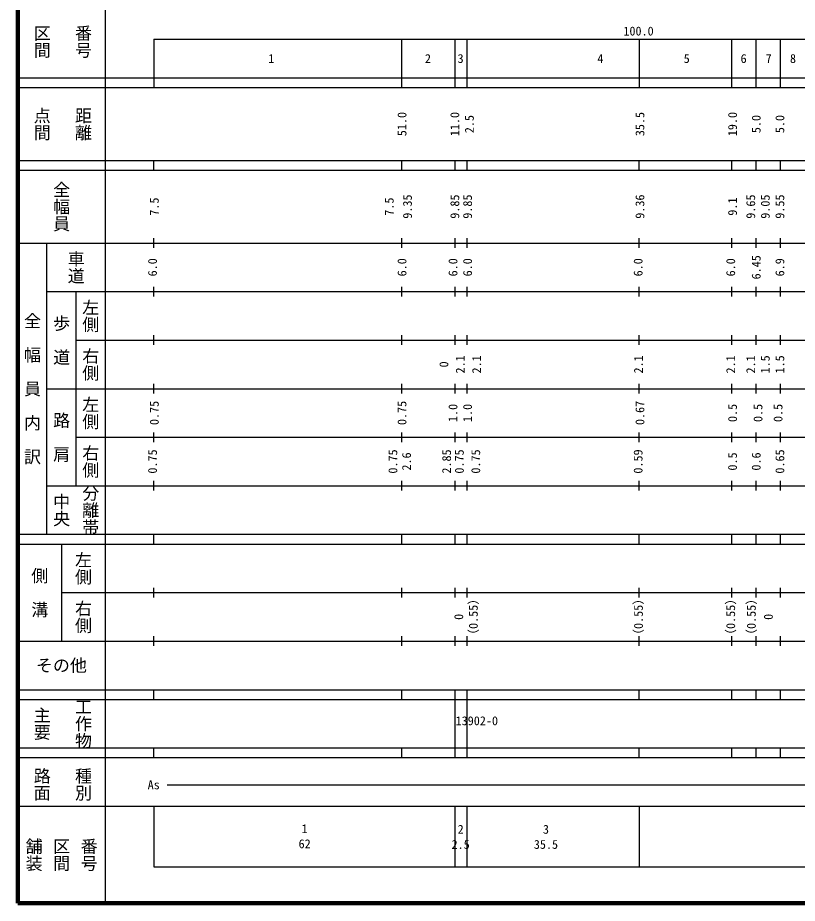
# Model space of a CAD drawing. Units: millimetres on the paper. Extents: x 40 to 680, y 20 to 380.
# Drawn here: x 40 to 200.5, y 20 to 202.4 of the extents above; entities that cross this region are included whole.
import ezdxf
from ezdxf.enums import TextEntityAlignment as Align

# ---------------------------------------------------------------- set-up
doc = ezdxf.new("R2010")
doc.units = ezdxf.units.MM
doc.layers.add('M-TTL', color=2, linetype='Continuous', lineweight=140)
doc.layers.add('M-TTL-BAND', color=7, linetype='Continuous', lineweight=25)
doc.styles.add('@ＭＳ ゴシック', font='')
doc.styles.add('ＭＳ ゴシック', font='')
doc.styles.get('@ＭＳ ゴシック').set_extended_font_data('@MS Gothic')
doc.styles.get('ＭＳ ゴシック').set_extended_font_data('MS Gothic')

msp = doc.modelspace()

# ---------------------------------------------------------------- linework, layer by layer
at = {"layer": 'M-TTL'}
for p, q in [((40, 380), (40, 20)), ((40, 20), (680, 20))]:
    msp.add_line(p, q, dxfattribs=at)
at = {"layer": 'M-TTL-BAND'}
for p, q in [((58, 370), (58, 20)), ((68, 198), (579, 198)), ((68, 198), (68, 188)), ((119, 198), (119, 188)), ((130, 198), (130, 188)), ((132.5, 198), (132.5, 188)), ((168, 198), (168, 188)), ((187, 198), (187, 188)), ((192, 198), (192, 188)), ((197, 198), (197, 188)), ((40, 190), (579, 190)), ((40, 188), (579, 188)), ((40, 173), (579, 173)), ((68, 171), (68, 173)), ((119, 173), (119, 171)), ((130, 173), (130, 171)), ((132.5, 173), (132.5, 171)), ((168, 171), (168, 173)), ((187, 173), (187, 171)), ((192, 173), (192, 171)), ((197, 173), (197, 171)), ((40, 171), (579, 171)), ((68, 155), (68, 157)), ((119, 157), (119, 155)), ((130, 157), (130, 155)), ((132.5, 157), (132.5, 155)), ((168, 155), (168, 157)), ((187, 157), (187, 155)), ((192, 157), (192, 155)), ((197, 157), (197, 155)), ((40, 156), (579, 156)), ((46, 96), (46, 156)), ((46, 146), (579, 146)), ((52, 146), (52, 106)), ((68, 145), (68, 147)), ((119, 147), (119, 145)), ((130, 147), (130, 145)), ((132.5, 147), (132.5, 145)), ((168, 145), (168, 147)), ((187, 147), (187, 145)), ((192, 147), (192, 145)), ((197, 147), (197, 145)), ((68, 135), (68, 137)), ((119, 137), (119, 135)), ((130, 137), (130, 135)), ((132.5, 137), (132.5, 135)), ((168, 135), (168, 137)), ((187, 137), (187, 135)), ((192, 137), (192, 135)), ((197, 137), (197, 135)), ((52, 136), (579, 136)), ((46, 126), (579, 126)), ((68, 125), (68, 127)), ((119, 127), (119, 125)), ((130, 127), (130, 125)), ((132.5, 127), (132.5, 125)), ((168, 125), (168, 127)), ((187, 127), (187, 125)), ((192, 127), (192, 125)), ((197, 127), (197, 125)), ((68, 115), (68, 117)), ((119, 117), (119, 115)), ((130, 117), (130, 115)), ((132.5, 117), (132.5, 115)), ((168, 115), (168, 117)), ((187, 117), (187, 115)), ((192, 117), (192, 115)), ((197, 117), (197, 115)), ((52, 116), (579, 116)), ((46, 106), (579, 106)), ((68, 105), (68, 107)), ((119, 107), (119, 105)), ((130, 107), (130, 105)), ((132.5, 107), (132.5, 105)), ((168, 105), (168, 107)), ((187, 107), (187, 105)), ((192, 107), (192, 105)), ((197, 107), (197, 105)), ((40, 96), (579, 96)), ((68, 94), (68, 96)), ((119, 96), (119, 94)), ((130, 96), (130, 94)), ((132.5, 96), (132.5, 94)), ((168, 94), (168, 96)), ((187, 96), (187, 94)), ((192, 96), (192, 94)), ((197, 96), (197, 94)), ((40, 94), (579, 94)), ((49, 94), (49, 74)), ((49, 84), (579, 84)), ((68, 83), (68, 85)), ((119, 85), (119, 83)), ((130, 85), (130, 83)), ((132.5, 85), (132.5, 83)), ((168, 83), (168, 85)), ((187, 85), (187, 83)), ((192, 85), (192, 83)), ((197, 85), (197, 83)), ((68, 73), (68, 75)), ((119, 75), (119, 73)), ((130, 75), (130, 73)), ((132.5, 75), (132.5, 73)), ((168, 73), (168, 75)), ((187, 75), (187, 73)), ((192, 75), (192, 73)), ((197, 75), (197, 73)), ((40, 74), (579, 74)), ((40, 64), (579, 64)), ((68, 62), (68, 64)), ((119, 64), (119, 62)), ((130, 64), (130, 52)), ((132.5, 64), (132.5, 52)), ((168, 62), (168, 64)), ((187, 64), (187, 62)), ((192, 64), (192, 62)), ((197, 64), (197, 62)), ((40, 62), (579, 62)), ((40, 52), (579, 52)), ((68, 50), (68, 52)), ((119, 52), (119, 50)), ((130, 52), (130, 50)), ((132.5, 52), (132.5, 50)), ((168, 50), (168, 52)), ((187, 52), (187, 50)), ((192, 52), (192, 50)), ((197, 52), (197, 50)), ((40, 50), (579, 50)), ((70.805, 44.406), (565.903, 44.406)), ((40, 40), (579, 40)), ((68, 40), (68, 27.5)), ((130, 40), (130, 27.5)), ((132.5, 40), (132.5, 27.5)), ((168, 40), (168, 27.5)), ((68, 27.5), (579, 27.5))]:
    msp.add_line(p, q, dxfattribs=at)

# ---------------------------------------------------------------- texts
for s, height, rotation, style, p in [('番号', 2.566, 270, '@ＭＳ ゴシック', (53.5, 197.5)), ('区間', 2.566, 270, '@ＭＳ ゴシック', (45, 197.5)), ('点間', 2.566, 270, '@ＭＳ ゴシック', (45, 180.5)), ('距離', 2.566, 270, '@ＭＳ ゴシック', (53.5, 180.5)), ('51.0', 1.833, 90, 'ＭＳ ゴシック', (119.127, 180.5)), ('11.0', 1.833, 90, 'ＭＳ ゴシック', (130.002, 180.5)), ('35.5', 1.833, 90, 'ＭＳ ゴシック', (168.127, 180.5)), ('19.0', 1.833, 90, 'ＭＳ ゴシック', (187.191, 180.5)), ('2.5', 1.833, 90, 'ＭＳ ゴシック', (133.002, 180.5)), ('5.0', 1.833, 90, 'ＭＳ ゴシック', (192.067, 180.5)), ('5.0', 1.833, 90, 'ＭＳ ゴシック', (196.942, 180.5)), ('全幅員', 2.566, 270, '@ＭＳ ゴシック', (49, 163.5)), ('7.5', 1.833, 90, 'ＭＳ ゴシック', (68.125, 163.5)), ('7.5', 1.833, 90, 'ＭＳ ゴシック', (116.501, 163.5)), ('9.35', 1.833, 90, 'ＭＳ ゴシック', (120.252, 163.5)), ('9.85', 1.833, 90, 'ＭＳ ゴシック', (130.002, 163.5)), ('9.85', 1.833, 90, 'ＭＳ ゴシック', (132.627, 163.5)), ('9.36', 1.833, 90, 'ＭＳ ゴシック', (168.125, 163.5)), ('9.1', 1.833, 90, 'ＭＳ ゴシック', (187.191, 163.5)), ('9.65', 1.833, 90, 'ＭＳ ゴシック', (190.942, 163.5)), ('9.05', 1.833, 90, 'ＭＳ ゴシック', (193.942, 163.5)), ('9.55', 1.833, 90, 'ＭＳ ゴシック', (196.942, 163.5)), ('車道', 2.566, 270, '@ＭＳ ゴシック', (52, 151)), ('6.45', 1.833, 90, 'ＭＳ ゴシック', (192.067, 151)), ('6.0', 1.833, 90, 'ＭＳ ゴシック', (67.75, 151)), ('6.0', 1.833, 90, 'ＭＳ ゴシック', (119.127, 151)), ('6.0', 1.833, 90, 'ＭＳ ゴシック', (129.627, 151)), ('6.0', 1.833, 90, 'ＭＳ ゴシック', (132.627, 151)), ('6.0', 1.833, 90, 'ＭＳ ゴシック', (167.75, 151)), ('6.0', 1.833, 90, 'ＭＳ ゴシック', (186.816, 151)), ('6.9', 1.833, 90, 'ＭＳ ゴシック', (196.942, 151)), ('左側', 2.566, 270, '@ＭＳ ゴシック', (55, 141)), ('全\u3000幅\u3000員\u3000内\u3000訳', 2.566, 270, '@ＭＳ ゴシック', (43, 126)), ('歩\u3000道', 2.566, 270, '@ＭＳ ゴシック', (49, 136)), ('右側', 2.566, 270, '@ＭＳ ゴシック', (55, 131)), ('0', 1.833, 90, 'ＭＳ ゴシック', (127.752, 131)), ('2.1', 1.833, 90, 'ＭＳ ゴシック', (131.127, 131)), ('2.1', 1.833, 90, 'ＭＳ ゴシック', (134.502, 131)), ('2.1', 1.833, 90, 'ＭＳ ゴシック', (167.816, 131)), ('2.1', 1.833, 90, 'ＭＳ ゴシック', (186.816, 131)), ('2.1', 1.833, 90, 'ＭＳ ゴシック', (190.942, 131)), ('1.5', 1.833, 90, 'ＭＳ ゴシック', (193.942, 131)), ('1.5', 1.833, 90, 'ＭＳ ゴシック', (196.942, 131)), ('左側', 2.566, 270, '@ＭＳ ゴシック', (55, 121)), ('0.75', 1.833, 90, 'ＭＳ ゴシック', (68.125, 121)), ('0.75', 1.833, 90, 'ＭＳ ゴシック', (119.127, 121)), ('1.0', 1.833, 90, 'ＭＳ ゴシック', (129.627, 121)), ('1.0', 1.833, 90, 'ＭＳ ゴシック', (132.627, 121)), ('0.67', 1.833, 90, 'ＭＳ ゴシック', (168.125, 121)), ('0.5', 1.833, 90, 'ＭＳ ゴシック', (187.191, 121)), ('0.5', 1.833, 90, 'ＭＳ ゴシック', (192.442, 121)), ('0.5', 1.833, 90, 'ＭＳ ゴシック', (196.567, 121)), ('路\u3000肩', 2.566, 270, '@ＭＳ ゴシック', (49, 116)), ('右側', 2.566, 270, '@ＭＳ ゴシック', (55, 111)), ('0.75', 1.833, 90, 'ＭＳ ゴシック', (67.75, 111)), ('0.75', 1.833, 90, 'ＭＳ ゴシック', (117.251, 111)), ('2.85', 1.833, 90, 'ＭＳ ゴシック', (128.314, 111)), ('0.75', 1.833, 90, 'ＭＳ ゴシック', (130.939, 111)), ('0.75', 1.833, 90, 'ＭＳ ゴシック', (134.315, 111)), ('0.59', 1.833, 90, 'ＭＳ ゴシック', (167.75, 111)), ('0.65', 1.833, 90, 'ＭＳ ゴシック', (196.942, 111)), ('2.6', 1.833, 90, 'ＭＳ ゴシック', (120.064, 111)), ('0.5', 1.833, 90, 'ＭＳ ゴシック', (187.191, 111)), ('0.6', 1.833, 90, 'ＭＳ ゴシック', (192.067, 111)), ('分離帯', 2.566, 270, '@ＭＳ ゴシック', (55, 101)), ('中央', 2.566, 270, '@ＭＳ ゴシック', (49, 101)), ('左側', 2.566, 270, '@ＭＳ ゴシック', (53.5, 89)), ('側\u3000溝', 2.566, 270, '@ＭＳ ゴシック', (44.5, 84)), ('右側', 2.566, 270, '@ＭＳ ゴシック', (53.5, 79)), ('（0.55）', 1.833, 90, 'ＭＳ ゴシック', (133.817, 79)), ('（0.55）', 1.833, 90, 'ＭＳ ゴシック', (167.819, 79)), ('（0.55）', 1.833, 90, 'ＭＳ ゴシック', (186.819, 79)), ('（0.55）', 1.833, 90, 'ＭＳ ゴシック', (191.07, 79)), ('0', 1.833, 90, 'ＭＳ ゴシック', (130.817, 79)), ('0', 1.833, 90, 'ＭＳ ゴシック', (194.57, 79)), ('主要', 2.566, 270, '@ＭＳ ゴシック', (45, 57)), ('工作物', 2.566, 270, '@ＭＳ ゴシック', (53.5, 57)), ('路面', 2.566, 270, '@ＭＳ ゴシック', (45, 44.5)), ('種別', 2.566, 270, '@ＭＳ ゴシック', (53.5, 44.5)), ('舗装', 2.566, 270, '@ＭＳ ゴシック', (43.333, 30)), ('区間', 2.566, 270, '@ＭＳ ゴシック', (49, 30)), ('番号', 2.566, 270, '@ＭＳ ゴシック', (54.667, 30))]:
    msp.add_text(s, height=height, rotation=rotation, dxfattribs=dict(at, style=style)).set_placement(p, align=Align.MIDDLE_CENTER)
at = {"layer": 'M-TTL-BAND', "style": 'ＭＳ ゴシック'}
msp.add_text('100.0', height=1.833, dxfattribs=at).set_placement((167.844, 198.195), align=Align.BOTTOM_CENTER)
for s, height, p in [('1', 1.833, (92.227, 194)), ('2', 1.833, (124.478, 194)), ('3', 1.833, (131.206, 194)), ('4', 1.833, (159.984, 194)), ('5', 1.833, (177.77, 194)), ('6', 1.833, (189.486, 194)), ('7', 1.833, (194.652, 194)), ('8', 1.833, (199.653, 194)), ('その他', 2.566, (49, 69)), ('13902-0', 1.833, (134.542, 57.595)), ('As', 1.833, (68.006, 44.406)), ('1', 1.833, (99.088, 35.365)), ('2', 1.833, (131.211, 35.238)), ('3', 1.833, (148.782, 35.238)), ('62', 1.833, (99.088, 32.258)), ('2.5', 1.833, (131.211, 32.131)), ('35.5', 1.833, (148.782, 32.131))]:
    msp.add_text(s, height=height, dxfattribs=at).set_placement(p, align=Align.MIDDLE_CENTER)

doc.saveas('drawing.dxf')
